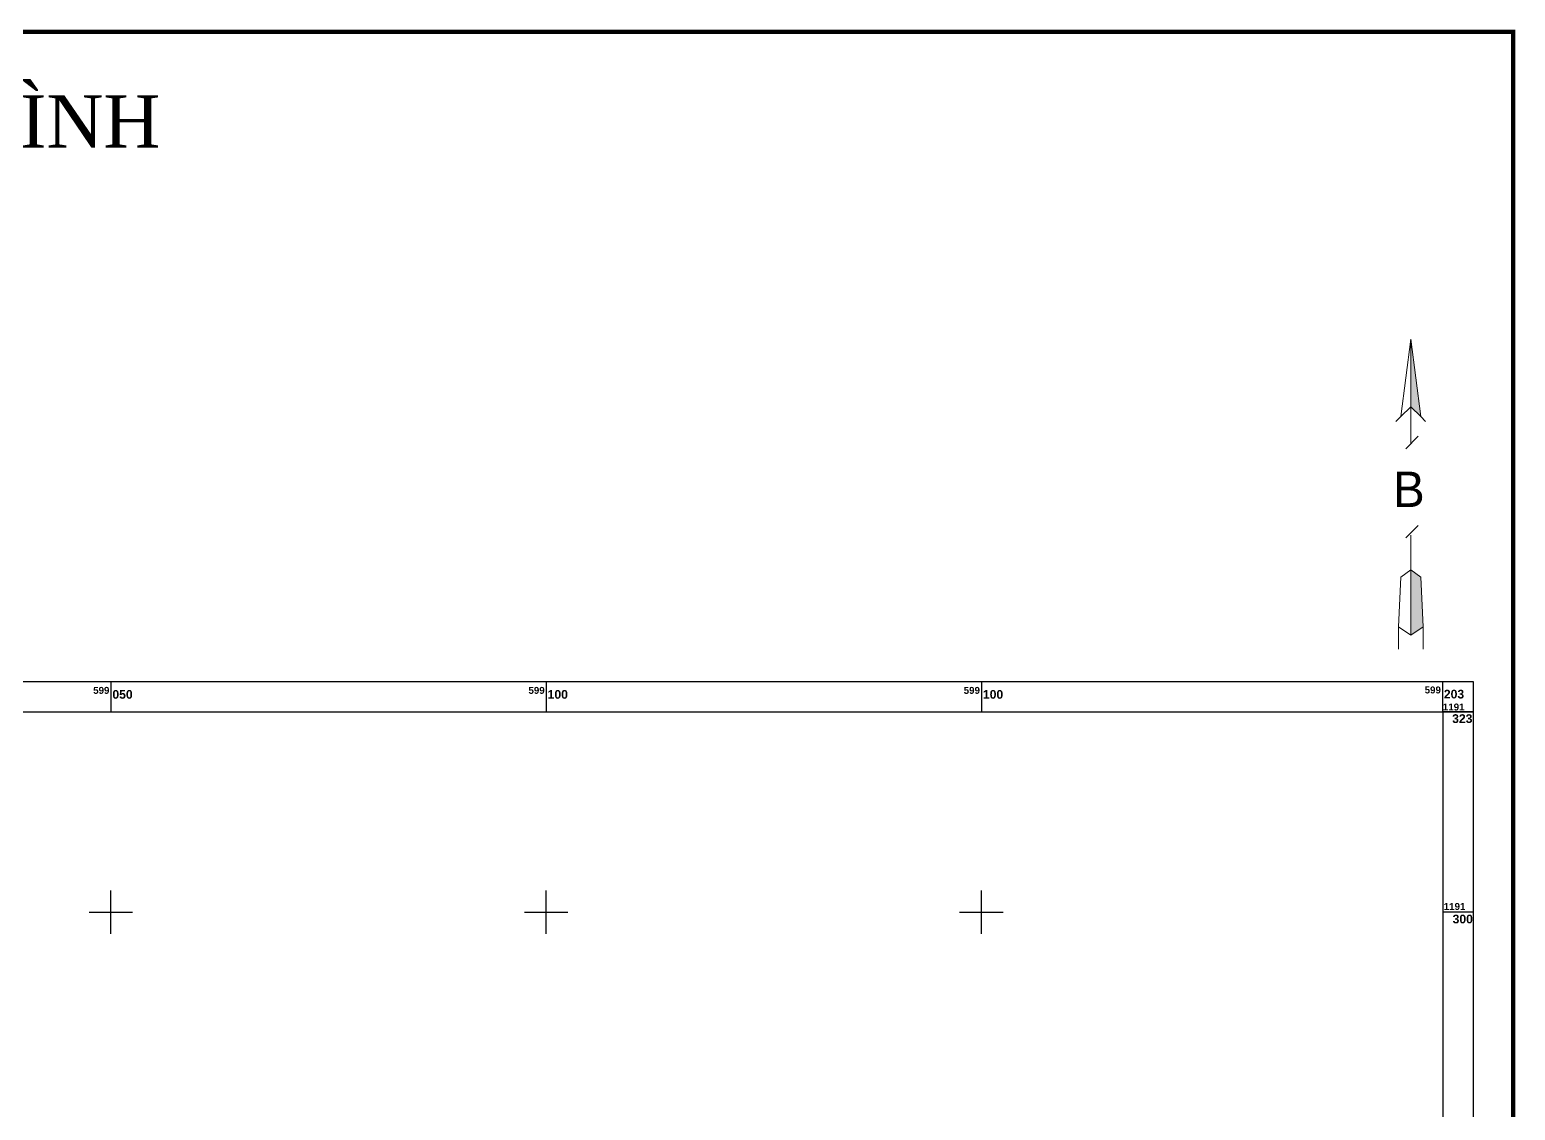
# Model space of a CAD drawing. Header units: millimetres. Extents: x 598805 to 599216, y 1190821 to 1191401.
# Drawn here: x 599040.7 to 599211.3, y 1191277.2 to 1191401.4 of the extents above; entities that cross this region are included whole.
import ezdxf
from ezdxf.enums import TextEntityAlignment as Align

# ---------------------------------------------------------------- set-up
doc = ezdxf.new("R2010")
doc.units = ezdxf.units.MM
for name, color, linetype in [('hl', 5, 'Continuous'), ('KHUNG BAN DO', 5, 'Continuous'), ('KTN', 7, 'Continuous')]:
    doc.layers.add(name, color=color, linetype=linetype)
doc.styles.add('Arial', font='arialbd.ttf')
doc.styles.add('TIMES', font='times.ttf')
doc.styles.add('VNI-MARIA', font='')
doc.styles.get('VNI-MARIA').set_extended_font_data('VNI-Maria')

msp = doc.modelspace()

# ---------------------------------------------------------------- linework, layer by layer
at = {"lineweight": 13}
for p, q in [((599199.33, 1191365.81), (599198.19, 1191356.92)), ((599200.46, 1191356.92), (599199.33, 1191365.81)), ((599199.33, 1191365.81), (599199.33, 1191358.05)), ((599198.19, 1191356.92), (599197.62, 1191356.35)), ((599198.19, 1191356.92), (599199.33, 1191358.05)), ((599199.33, 1191358.05), (599199.33, 1191353.79)), ((599199.33, 1191358.05), (599200.46, 1191356.92)), ((599200.46, 1191356.92), (599201.03, 1191356.35)), ((599198.76, 1191353.23), (599200.18, 1191354.65)), ((599198.76, 1191343), (599200.18, 1191344.42)), ((599199.33, 1191343.28), (599199.33, 1191339.02)), ((599197.91, 1191332.76), (599198.19, 1191338.46)), ((599198.19, 1191338.46), (599199.33, 1191339.31)), ((599199.33, 1191339.31), (599200.46, 1191338.46)), ((599199.33, 1191339.02), (599199.33, 1191331.82)), ((599200.46, 1191338.46), (599200.75, 1191332.76)), ((599197.91, 1191333.05), (599197.91, 1191330.21)), ((599199.33, 1191331.82), (599197.91, 1191332.76)), ((599200.75, 1191332.76), (599199.33, 1191331.82)), ((599200.75, 1191333.05), (599200.75, 1191330.21))]:
    msp.add_line(p, q, dxfattribs=at)
at = {"color": 5, "lineweight": 30, "const_width": 0.5}
msp.add_lwpolyline([(598805.58, 1190821.6), (599211.08, 1190821.6), (599211.08, 1191401.1), (598805.58, 1191401.1)], close=True, dxfattribs=at)
for points in [[(598810.5, 1191326.5), (599206.5, 1191326.5), (599206.5, 1190888.5), (598810.5, 1190888.5)], [(599203, 1191326.5), (599206.5, 1191326.5), (599206.5, 1191323), (599203, 1191323)], [(598814, 1191323), (599203, 1191323), (599203, 1190892), (598814, 1190892)]]:
    msp.add_lwpolyline(points, close=True)
at = {"lineweight": 13}
for points in [[(599199.33, 1191365.81), (599199.33, 1191365.81), (599199.33, 1191358.05), (599200.46, 1191356.92)], [(599199.33, 1191339.31), (599200.46, 1191338.46), (599199.33, 1191331.82), (599200.75, 1191332.76)]]:
    msp.add_solid(points, dxfattribs=at)
at = {"layer": 'hl'}
for p, q in [((599050, 1191297.5), (599050, 1191302.5)), ((599100, 1191297.5), (599100, 1191302.5)), ((599150, 1191297.5), (599150, 1191302.5)), ((599047.5, 1191300), (599052.5, 1191300)), ((599097.5, 1191300), (599102.5, 1191300)), ((599147.5, 1191300), (599152.5, 1191300))]:
    msp.add_line(p, q, dxfattribs=at)
at = {"layer": 'KTN'}
for points in [[(599050, 1191326.5), (599050, 1191323)], [(599100, 1191326.5), (599100, 1191323)], [(599150, 1191326.5), (599150, 1191323)], [(599203, 1191323), (599203, 1191326.5)], [(599203, 1191323), (599206.5, 1191323)], [(599206.5, 1191300), (599203, 1191300)]]:
    msp.add_lwpolyline(points, dxfattribs=at)

# ---------------------------------------------------------------- texts
at = {"lineweight": 13, "style": 'VNI-MARIA'}
msp.add_text('B', height=4.07, dxfattribs=at).set_placement((599197.29, 1191346.53))
at = {"layer": 'hl', "style": 'Arial'}
for p in [(599049.83, 1191325.07), (599099.83, 1191325.07), (599149.83, 1191325.07), (599202.78, 1191325.12)]:
    msp.add_text('599', height=0.8, dxfattribs=at).set_placement(p, align=Align.RIGHT)
for s, p in [('050', (599050.17, 1191324.51)), ('100', (599100.17, 1191324.51)), ('100', (599150.17, 1191324.51)), ('203', (599203.12, 1191324.54))]:
    msp.add_text(s, height=1, dxfattribs=at).set_placement(p)
for s, height, p in [('1191', 0.8, (599204.25, 1191323.16)), ('323', 1, (599205.24, 1191321.73)), ('1191', 0.8, (599204.35, 1191300.25)), ('300', 1, (599205.29, 1191298.71))]:
    msp.add_text(s, height=height, dxfattribs=at).set_placement(p, align=Align.CENTER)
at = {"layer": 'KHUNG BAN DO', "linetype": 'ByBlock', "style": 'TIMES'}
msp.add_text('BẢN ĐỒ ĐỊA HÌNH ', height=6, dxfattribs=at).set_placement((598977.91, 1191387.82))

doc.saveas('drawing.dxf')
